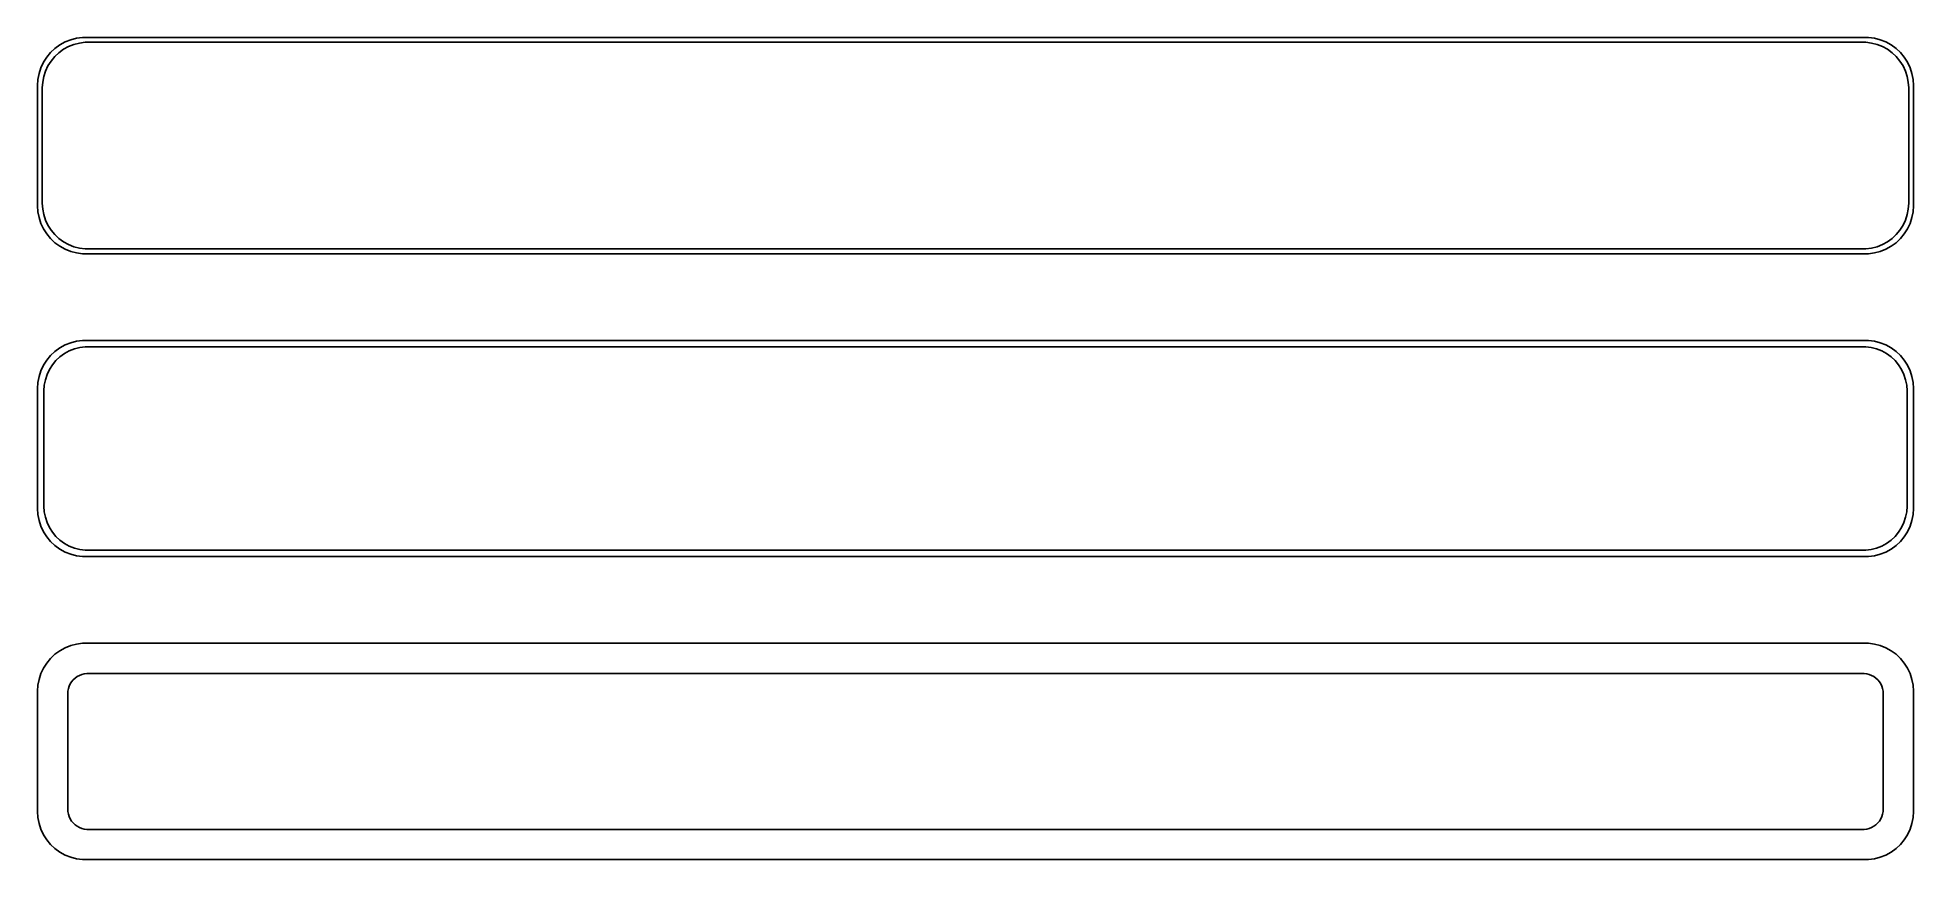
# Model space of a CAD drawing. Header units: metres. Extents: x -98 to 98, y 83 to 169.
import ezdxf

# ---------------------------------------------------------------- set-up
doc = ezdxf.new("R2010")
doc.units = ezdxf.units.M

msp = doc.modelspace()

# ---------------------------------------------------------------- linework, layer by layer
for p, q in [((-95.1791, 167.972), (-95.6871, 167.603)), ((-94.6289, 168.274), (-95.1791, 167.972)), ((-94.7952, 167.511), (-94.2724, 167.798)), ((-94.0451, 168.505), (-94.6289, 168.274)), ((-94.2724, 167.798), (-93.7178, 168.018)), ((-93.4369, 168.661), (-94.0451, 168.505)), ((-93.7178, 168.018), (-93.1401, 168.166)), ((-92.8139, 168.74), (-93.4369, 168.661)), ((-93.1401, 168.166), (-92.5482, 168.241)), ((92.8139, 168.74), (-92.8139, 168.74)), ((-92.5482, 168.241), (92.5482, 168.241)), ((92.5482, 168.241), (93.1401, 168.166)), ((93.4369, 168.661), (92.8139, 168.74)), ((93.1401, 168.166), (93.7178, 168.018)), ((94.0451, 168.505), (93.4369, 168.661)), ((93.7178, 168.018), (94.2724, 167.798)), ((94.6289, 168.274), (94.0451, 168.505)), ((94.2724, 167.798), (94.7952, 167.511)), ((95.1791, 167.972), (94.6289, 168.274)), ((95.6871, 167.603), (95.1791, 167.972)), ((-96.8815, 166.159), (-97.1489, 165.591)), ((-96.5451, 166.689), (-96.8815, 166.159)), ((-96.6664, 165.249), (-96.4125, 165.788)), ((-96.1448, 167.173), (-96.5451, 166.689)), ((-96.4125, 165.788), (-96.0928, 166.292)), ((-95.6871, 167.603), (-96.1448, 167.173)), ((-96.0928, 166.292), (-95.7126, 166.752)), ((-95.7126, 166.752), (-95.2778, 167.16)), ((-95.2778, 167.16), (-94.7952, 167.511)), ((94.7952, 167.511), (95.2778, 167.16)), ((95.2778, 167.16), (95.7126, 166.752)), ((96.1448, 167.173), (95.6871, 167.603)), ((95.7126, 166.752), (96.0928, 166.292)), ((96.0928, 166.292), (96.4125, 165.788)), ((96.5451, 166.689), (96.1448, 167.173)), ((96.4125, 165.788), (96.6664, 165.249)), ((96.8815, 166.159), (96.5451, 166.689)), ((97.1489, 165.591), (96.8815, 166.159)), ((-97.4606, 164.377), (-97.5, 163.75)), ((-97.3429, 164.993), (-97.4606, 164.377)), ((-97.1489, 165.591), (-97.3429, 164.993)), ((-97, 163.5), (-96.9625, 164.095)), ((-96.9625, 164.095), (-96.8508, 164.681)), ((-96.8508, 164.681), (-96.6664, 165.249)), ((96.6664, 165.249), (96.8508, 164.681)), ((96.8508, 164.681), (96.9625, 164.095)), ((96.9625, 164.095), (97, 163.5)), ((97.3429, 164.993), (97.1489, 165.591)), ((97.4606, 164.377), (97.3429, 164.993)), ((97.5, 163.75), (97.4606, 164.377)), ((-97.5, 163.75), (-97.5, 151.25)), ((-97, 151.5), (-97, 163.5)), ((97, 163.5), (97, 151.5)), ((97.5, 151.25), (97.5, 163.75)), ((-97.5, 151.25), (-97.4606, 150.623)), ((-97.4606, 150.623), (-97.3429, 150.007)), ((-96.9625, 150.905), (-97, 151.5)), ((-96.8508, 150.319), (-96.9625, 150.905)), ((-96.6664, 149.751), (-96.8508, 150.319)), ((96.8508, 150.319), (96.6664, 149.751)), ((96.9625, 150.905), (96.8508, 150.319)), ((97, 151.5), (96.9625, 150.905)), ((97.3429, 150.007), (97.4606, 150.623)), ((97.4606, 150.623), (97.5, 151.25)), ((-97.3429, 150.007), (-97.1489, 149.409)), ((-97.1489, 149.409), (-96.8815, 148.841)), ((-96.8815, 148.841), (-96.5451, 148.311)), ((-96.4125, 149.212), (-96.6664, 149.751)), ((-96.5451, 148.311), (-96.1448, 147.827)), ((-96.0928, 148.708), (-96.4125, 149.212)), ((-95.7126, 148.248), (-96.0928, 148.708)), ((-95.2778, 147.84), (-95.7126, 148.248)), ((95.7126, 148.248), (95.2778, 147.84)), ((96.0928, 148.708), (95.7126, 148.248)), ((96.4125, 149.212), (96.0928, 148.708)), ((96.1448, 147.827), (96.5451, 148.311)), ((96.6664, 149.751), (96.4125, 149.212)), ((96.5451, 148.311), (96.8815, 148.841)), ((96.8815, 148.841), (97.1489, 149.409)), ((97.1489, 149.409), (97.3429, 150.007)), ((-96.1448, 147.827), (-95.6871, 147.397)), ((-95.6871, 147.397), (-95.1791, 147.028)), ((-94.7952, 147.489), (-95.2778, 147.84)), ((-95.1791, 147.028), (-94.6289, 146.726)), ((-94.2724, 147.202), (-94.7952, 147.489)), ((-94.6289, 146.726), (-94.0451, 146.495)), ((-93.7178, 146.982), (-94.2724, 147.202)), ((-94.0451, 146.495), (-93.4369, 146.339)), ((-93.1401, 146.834), (-93.7178, 146.982)), ((-93.4369, 146.339), (-92.8139, 146.26)), ((-92.5482, 146.759), (-93.1401, 146.834)), ((-92.8139, 146.26), (92.8139, 146.26)), ((92.5482, 146.759), (-92.5482, 146.759)), ((93.1401, 146.834), (92.5482, 146.759)), ((92.8139, 146.26), (93.4369, 146.339)), ((93.7178, 146.982), (93.1401, 146.834)), ((93.4369, 146.339), (94.0451, 146.495)), ((94.2724, 147.202), (93.7178, 146.982)), ((94.0451, 146.495), (94.6289, 146.726)), ((94.7952, 147.489), (94.2724, 147.202)), ((94.6289, 146.726), (95.1791, 147.028)), ((95.2778, 147.84), (94.7952, 147.489)), ((95.1791, 147.028), (95.6871, 147.397)), ((95.6871, 147.397), (96.1448, 147.827)), ((-94.6289, 136.774), (-95.1791, 136.472)), ((-94.0451, 137.005), (-94.6289, 136.774)), ((-93.4369, 137.161), (-94.0451, 137.005)), ((-92.8139, 137.24), (-93.4369, 137.161)), ((-93.1079, 136.497), (-92.5375, 136.569)), ((92.8139, 137.24), (-92.8139, 137.24)), ((-92.5375, 136.569), (92.5375, 136.569)), ((92.5375, 136.569), (93.1079, 136.497)), ((93.4369, 137.161), (92.8139, 137.24)), ((94.0451, 137.005), (93.4369, 137.161)), ((94.6289, 136.774), (94.0451, 137.005)), ((95.1791, 136.472), (94.6289, 136.774)), ((-96.8815, 134.659), (-97.1489, 134.091)), ((-96.5451, 135.189), (-96.8815, 134.659)), ((-96.1448, 135.673), (-96.5451, 135.189)), ((-96.2621, 134.206), (-95.954, 134.691)), ((-95.6871, 136.103), (-96.1448, 135.673)), ((-95.954, 134.691), (-95.5875, 135.134)), ((-95.1791, 136.472), (-95.6871, 136.103)), ((-95.5875, 135.134), (-95.1684, 135.528)), ((-95.1684, 135.528), (-94.7032, 135.866)), ((-94.7032, 135.866), (-94.1994, 136.143)), ((-94.1994, 136.143), (-93.6648, 136.354)), ((-93.6648, 136.354), (-93.1079, 136.497)), ((93.1079, 136.497), (93.6648, 136.354)), ((93.6648, 136.354), (94.1994, 136.143)), ((94.1994, 136.143), (94.7032, 135.866)), ((94.7032, 135.866), (95.1684, 135.528)), ((95.1684, 135.528), (95.5875, 135.134)), ((95.6871, 136.103), (95.1791, 136.472)), ((95.5875, 135.134), (95.954, 134.691)), ((96.1448, 135.673), (95.6871, 136.103)), ((95.954, 134.691), (96.2621, 134.206)), ((96.5451, 135.189), (96.1448, 135.673)), ((96.8815, 134.659), (96.5451, 135.189)), ((97.1489, 134.091), (96.8815, 134.659)), ((-97.4606, 132.877), (-97.5, 132.25)), ((-97.3429, 133.493), (-97.4606, 132.877)), ((-97.1489, 134.091), (-97.3429, 133.493)), ((-96.7923, 132.574), (-96.6846, 133.139)), ((-96.6846, 133.139), (-96.5069, 133.685)), ((-96.5069, 133.685), (-96.2621, 134.206)), ((96.2621, 134.206), (96.5069, 133.685)), ((96.5069, 133.685), (96.6846, 133.139)), ((96.6846, 133.139), (96.7923, 132.574)), ((97.3429, 133.493), (97.1489, 134.091)), ((97.4606, 132.877), (97.3429, 133.493)), ((97.5, 132.25), (97.4606, 132.877)), ((-97.5, 132.25), (-97.5, 119.75)), ((-96.8284, 132), (-96.7923, 132.574)), ((-96.8284, 120), (-96.8284, 132)), ((96.7923, 132.574), (96.8284, 132)), ((96.8284, 132), (96.8284, 120)), ((97.5, 119.75), (97.5, 132.25)), ((-97.5, 119.75), (-97.4606, 119.123)), ((-97.4606, 119.123), (-97.3429, 118.507)), ((-96.7923, 119.426), (-96.8284, 120)), ((-96.6846, 118.861), (-96.7923, 119.426)), ((96.7923, 119.426), (96.6846, 118.861)), ((96.8284, 120), (96.7923, 119.426)), ((97.3429, 118.507), (97.4606, 119.123)), ((97.4606, 119.123), (97.5, 119.75)), ((-97.3429, 118.507), (-97.1489, 117.909)), ((-97.1489, 117.909), (-96.8815, 117.341)), ((-96.8815, 117.341), (-96.5451, 116.811)), ((-96.5069, 118.315), (-96.6846, 118.861)), ((-96.2621, 117.794), (-96.5069, 118.315)), ((-95.954, 117.309), (-96.2621, 117.794)), ((-95.5875, 116.866), (-95.954, 117.309)), ((95.954, 117.309), (95.5875, 116.866)), ((96.2621, 117.794), (95.954, 117.309)), ((96.5069, 118.315), (96.2621, 117.794)), ((96.6846, 118.861), (96.5069, 118.315)), ((96.5451, 116.811), (96.8815, 117.341)), ((96.8815, 117.341), (97.1489, 117.909)), ((97.1489, 117.909), (97.3429, 118.507)), ((-96.5451, 116.811), (-96.1448, 116.327)), ((-96.1448, 116.327), (-95.6871, 115.897)), ((-95.6871, 115.897), (-95.1791, 115.528)), ((-95.1684, 116.472), (-95.5875, 116.866)), ((-95.1791, 115.528), (-94.6289, 115.226)), ((-94.7032, 116.134), (-95.1684, 116.472)), ((-94.1994, 115.857), (-94.7032, 116.134)), ((-94.6289, 115.226), (-94.0451, 114.995)), ((-93.6648, 115.646), (-94.1994, 115.857)), ((-93.1079, 115.503), (-93.6648, 115.646)), ((-92.5375, 115.431), (-93.1079, 115.503)), ((92.5375, 115.431), (-92.5375, 115.431)), ((93.1079, 115.503), (92.5375, 115.431)), ((93.6648, 115.646), (93.1079, 115.503)), ((94.1994, 115.857), (93.6648, 115.646)), ((94.0451, 114.995), (94.6289, 115.226)), ((94.7032, 116.134), (94.1994, 115.857)), ((94.6289, 115.226), (95.1791, 115.528)), ((95.1684, 116.472), (94.7032, 116.134)), ((95.5875, 116.866), (95.1684, 116.472)), ((95.1791, 115.528), (95.6871, 115.897)), ((95.6871, 115.897), (96.1448, 116.327)), ((96.1448, 116.327), (96.5451, 116.811)), ((-94.0451, 114.995), (-93.4369, 114.839)), ((-93.4369, 114.839), (-92.8139, 114.76)), ((-92.8139, 114.76), (92.8139, 114.76)), ((92.8139, 114.76), (93.4369, 114.839)), ((93.4369, 114.839), (94.0451, 114.995)), ((-94.0451, 105.505), (-94.6289, 105.274)), ((-93.4369, 105.661), (-94.0451, 105.505)), ((-92.8139, 105.74), (-93.4369, 105.661)), ((92.8139, 105.74), (-92.8139, 105.74)), ((93.4369, 105.661), (92.8139, 105.74)), ((94.0451, 105.505), (93.4369, 105.661)), ((94.6289, 105.274), (94.0451, 105.505)), ((-96.5451, 103.689), (-96.8815, 103.159)), ((-96.1448, 104.173), (-96.5451, 103.689)), ((-95.6871, 104.603), (-96.1448, 104.173)), ((-95.1791, 104.972), (-95.6871, 104.603)), ((-94.6289, 105.274), (-95.1791, 104.972)), ((95.1791, 104.972), (94.6289, 105.274)), ((95.6871, 104.603), (95.1791, 104.972)), ((96.1448, 104.173), (95.6871, 104.603)), ((96.5451, 103.689), (96.1448, 104.173)), ((96.8815, 103.159), (96.5451, 103.689)), ((-97.3429, 101.993), (-97.4606, 101.377)), ((-97.1489, 102.591), (-97.3429, 101.993)), ((-96.8815, 103.159), (-97.1489, 102.591)), ((-94.2115, 101.277), (-94.0987, 101.516)), ((-94.0987, 101.516), (-93.9567, 101.74)), ((-93.9567, 101.74), (-93.7879, 101.944)), ((-93.7879, 101.944), (-93.5947, 102.125)), ((-93.5947, 102.125), (-93.3804, 102.281)), ((-93.3804, 102.281), (-93.1482, 102.409)), ((-93.1482, 102.409), (-92.9019, 102.506)), ((-92.9019, 102.506), (-92.6453, 102.572)), ((-92.6453, 102.572), (-92.3825, 102.605)), ((-92.3825, 102.605), (92.3825, 102.605)), ((92.3825, 102.605), (92.6453, 102.572)), ((92.6453, 102.572), (92.9019, 102.506)), ((92.9019, 102.506), (93.1482, 102.409)), ((93.1482, 102.409), (93.3804, 102.281)), ((93.3804, 102.281), (93.5947, 102.125)), ((93.5947, 102.125), (93.7879, 101.944)), ((93.7879, 101.944), (93.9567, 101.74)), ((93.9567, 101.74), (94.0987, 101.516)), ((94.0987, 101.516), (94.2115, 101.277)), ((97.1489, 102.591), (96.8815, 103.159)), ((97.3429, 101.993), (97.1489, 102.591)), ((97.4606, 101.377), (97.3429, 101.993)), ((-97.4606, 101.377), (-97.5, 100.75)), ((-97.5, 100.75), (-97.5, 88.25)), ((-94.3596, 100.5), (-94.343, 100.764)), ((-94.3596, 88.5), (-94.3596, 100.5)), ((-94.343, 100.764), (-94.2934, 101.025)), ((-94.2934, 101.025), (-94.2115, 101.277)), ((94.2115, 101.277), (94.2934, 101.025)), ((94.2934, 101.025), (94.343, 100.764)), ((94.343, 100.764), (94.3596, 100.5)), ((94.3596, 100.5), (94.3596, 88.5)), ((97.5, 100.75), (97.4606, 101.377)), ((97.5, 88.25), (97.5, 100.75)), ((-97.5, 88.25), (-97.4606, 87.6233)), ((-94.343, 88.2356), (-94.3596, 88.5)), ((-94.2934, 87.9754), (-94.343, 88.2356)), ((-94.2115, 87.7234), (-94.2934, 87.9754)), ((94.2934, 87.9754), (94.2115, 87.7234)), ((94.343, 88.2356), (94.2934, 87.9754)), ((94.3596, 88.5), (94.343, 88.2356)), ((97.4606, 87.6233), (97.5, 88.25)), ((-97.4606, 87.6233), (-97.3429, 87.0066)), ((-97.3429, 87.0066), (-97.1489, 86.4094)), ((-97.1489, 86.4094), (-96.8815, 85.8412)), ((-96.8815, 85.8412), (-96.5451, 85.3111)), ((-94.0987, 87.4837), (-94.2115, 87.7234)), ((-93.9567, 87.26), (-94.0987, 87.4837)), ((-93.7879, 87.0559), (-93.9567, 87.26)), ((-93.5947, 86.8745), (-93.7879, 87.0559)), ((-93.3804, 86.7188), (-93.5947, 86.8745)), ((-93.1482, 86.5912), (-93.3804, 86.7188)), ((-92.9019, 86.4936), (-93.1482, 86.5912)), ((-92.6453, 86.4277), (-92.9019, 86.4936)), ((-92.3825, 86.3945), (-92.6453, 86.4277)), ((92.3825, 86.3945), (-92.3825, 86.3945)), ((92.6453, 86.4277), (92.3825, 86.3945)), ((92.9019, 86.4936), (92.6453, 86.4277)), ((93.1482, 86.5912), (92.9019, 86.4936)), ((93.3804, 86.7188), (93.1482, 86.5912)), ((93.5947, 86.8745), (93.3804, 86.7188)), ((93.7879, 87.0559), (93.5947, 86.8745)), ((93.9567, 87.26), (93.7879, 87.0559)), ((94.0987, 87.4837), (93.9567, 87.26)), ((94.2115, 87.7234), (94.0987, 87.4837)), ((96.5451, 85.3111), (96.8815, 85.8412)), ((96.8815, 85.8412), (97.1489, 86.4094)), ((97.1489, 86.4094), (97.3429, 87.0066)), ((97.3429, 87.0066), (97.4606, 87.6233)), ((-96.5451, 85.3111), (-96.1448, 84.8273)), ((-96.1448, 84.8273), (-95.6871, 84.3974)), ((-95.6871, 84.3974), (-95.1791, 84.0284)), ((-95.1791, 84.0284), (-94.6289, 83.7259)), ((94.6289, 83.7259), (95.1791, 84.0284)), ((95.1791, 84.0284), (95.6871, 84.3974)), ((95.6871, 84.3974), (96.1448, 84.8273)), ((96.1448, 84.8273), (96.5451, 85.3111)), ((-94.6289, 83.7259), (-94.0451, 83.4947)), ((-94.0451, 83.4947), (-93.4369, 83.3386)), ((-93.4369, 83.3386), (-92.8139, 83.2599)), ((-92.8139, 83.2599), (92.8139, 83.2599)), ((92.8139, 83.2599), (93.4369, 83.3386)), ((93.4369, 83.3386), (94.0451, 83.4947)), ((94.0451, 83.4947), (94.6289, 83.7259))]:
    msp.add_line(p, q)

doc.saveas('drawing.dxf')
